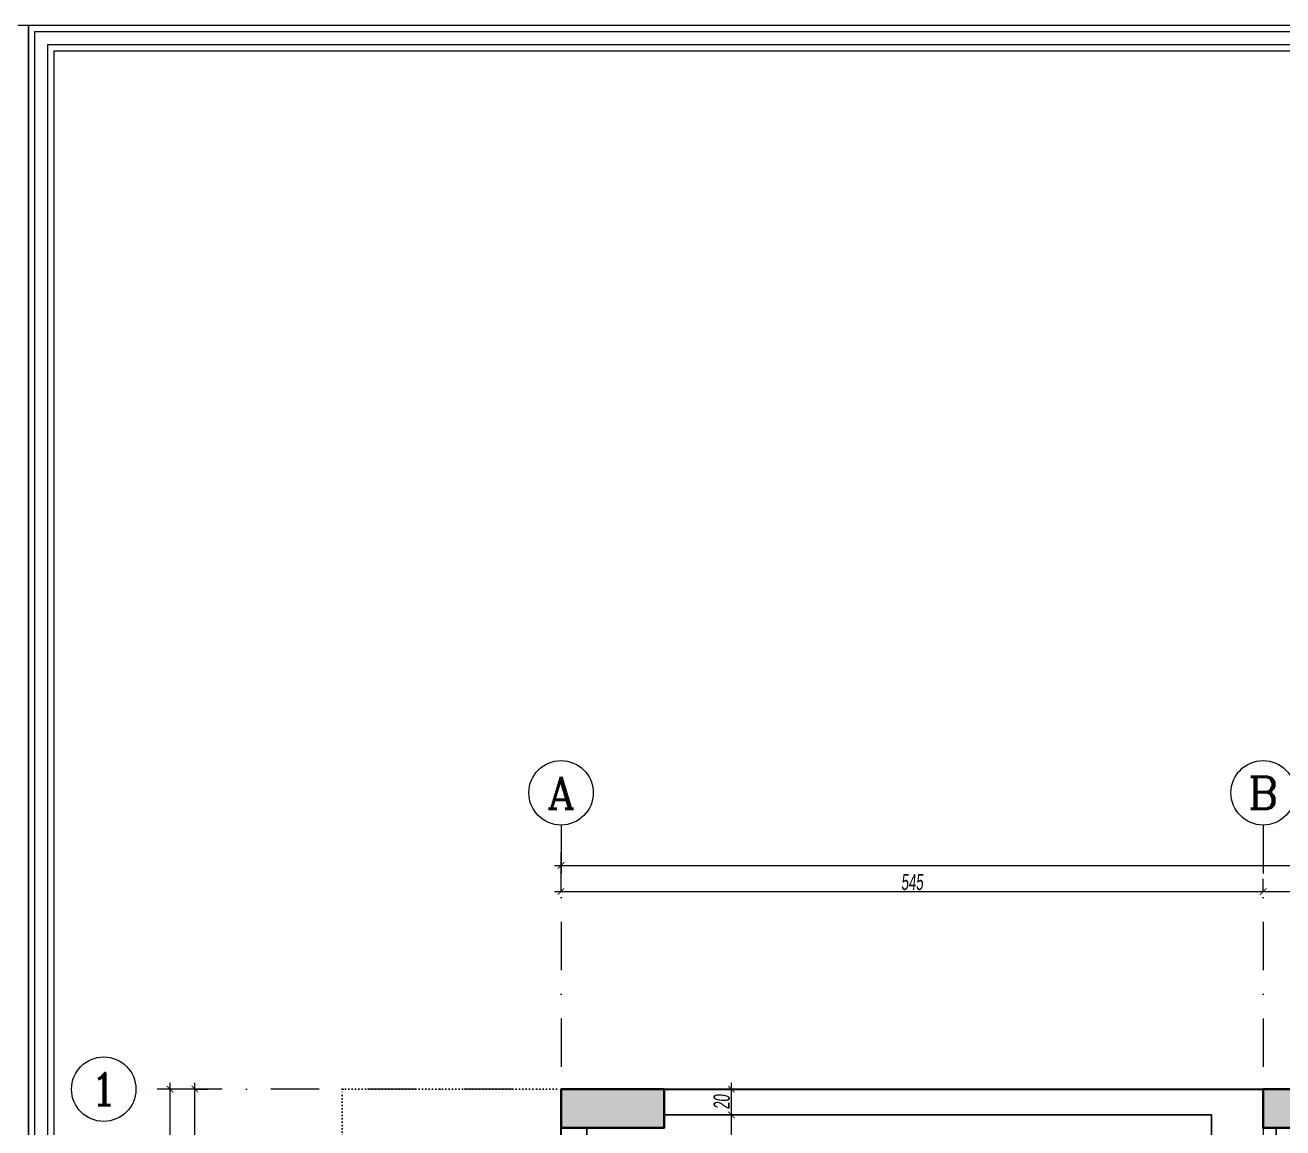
# Model space of a CAD drawing. Header units: millimetres. Extents: x -2145 to 33996, y -835 to 2363.
# Drawn here: x 8843 to 9820, y 810 to 1665 of the extents above; entities that cross this region are included whole.
import ezdxf
from ezdxf.enums import TextEntityAlignment as Align

# ---------------------------------------------------------------- set-up
doc = ezdxf.new("R2010")
doc.units = ezdxf.units.MM
doc.linetypes.add('DASHDOT', pattern=[1, 0.5, -0.25, 0, -0.25])
doc.linetypes.add('DOT', pattern=[0.25, 0, -0.25])
doc.layers.add('ALAN', color=3, linetype='Continuous', lineweight=25, plot=False)
for name, color, linetype, lineweight in [('arcCGDM_antet', 85, 'Continuous', 20), ('EMSAL HESAP', 1, 'Continuous', 30), ('NET_AKS', 251, 'DASHDOT', 9), ('NET_AKS_YAZI', 31, 'DASHDOT', 9), ('NET_DUVAR', 150, 'Continuous', 18), ('NET_KOLON_TARAMA', 8, 'Continuous', 0), ('NET_TAŞIYICI', 1, 'Continuous', 35), ('NET_ÖLÇÜ İÇ', 54, 'Continuous', 9), ('NET_ÖLÇÜ_AKS', 31, 'Continuous', 15)]:
    doc.layers.add(name, color=color, linetype=linetype, lineweight=lineweight)
doc.layers.add('NET_KİRİŞ', color=253, linetype='DOT')
doc.styles.add('BODRUM', font='swisscl.ttf', dxfattribs={"width": 0.8, "oblique": 5})
doc.styles.add('TAks_2', font='ROMANC', dxfattribs={"height": 5})
doc.dimstyles.new('olcu-50', dxfattribs={"dimscale": 0, "dimtxt": 12.5, "dimasz": 5, "dimexe": 10, "dimexo": 10, "dimgap": 1, "dimtad": 1, "dimdec": 1, "dimzin": 12, "dimtxsty": 'BODRUM', "dimblk": 'ARCHTICK', "dimcen": 8, "dimdle": 5, "dimclrd": 256, "dimclre": 256, "dimclrt": 256, "dimadec": 0, "dimazin": 2, "dimtfac": 1, "dimtdec": 1, "dimtix": 1, "dimtmove": 0, "dimatfit": 3, "dimldrblk": 'ARCHTICK', "dimfxl": 15, "dimfxlon": 1, "dimlwd": -1, "dimlwe": -1, "dimarcsym": 0})

# ---------------------------------------------------------------- blocks, each defined once
blk = doc.blocks.new('A$Cec846f78')
at = {"layer": 'NET_TAŞIYICI'}
for points in [[(-1580, 980), (-1580, 950), (-1660, 950), (-1660, 980)], [(-1035, 980), (-1035, 950), (-1115, 950), (-1115, 980)]]:
    blk.add_lwpolyline(points, close=True, dxfattribs=at)
blk = doc.blocks.new('A$Ca5374770')
at = {"layer": 'NET_KOLON_TARAMA'}
h = blk.add_hatch(dxfattribs=at)
h.set_pattern_fill('ANSI33', color=256)
h.paths.add_polyline_path([(1115, 0), (1115, 235), (1090, 235), (1090, 225), (1090, 0)])
h.paths.add_polyline_path([(890, 0), (890, 225), (890, 235), (865, 235), (865, 0)])
h.paths.add_polyline_path([(1580, 30), (1580, 0), (1660, 0), (1660, 30)])
h.paths.add_polyline_path([(1620, 455), (1620, 385), (1660, 385), (1660, 455)])
h.paths.add_polyline_path([(80, 950), (80, 980), (0, 980), (0, 950)])
h.paths.add_polyline_path([(1580, 980), (1580, 950), (1660, 950), (1660, 980)])
h.paths.add_polyline_path([(1035, 980), (1035, 950), (1115, 950), (1115, 980)])
h.paths.add_polyline_path([(625, 950), (625, 980), (545, 980), (545, 950)])
h.paths.add_polyline_path([(80, 0), (80, 30), (0, 30), (0, 0)])
h.paths.add_polyline_path([(1051, 425), (1051, 385), (1121, 385), (1121, 425)])
h.paths.add_polyline_path([(609, 385), (609, 425), (539, 425), (539, 385)])
h.paths.add_polyline_path([(585, 0), (585, 30), (505, 30), (505, 0)])
h.paths.add_polyline_path([(40, 385), (40, 455), (0, 455), (0, 385)])
at = {"layer": 'NET_TAŞIYICI', "xscale": -1}
blk.add_blockref('A$Cec846f78', (0, 0), dxfattribs=at)
blk = doc.blocks.new('A$C5ec6af74')
at = {"layer": 'NET_AKS', "ltscale": 75}
for p, q in [((-865, 1185), (-865, -185)), ((-320, 1185), (-320, -185)), ((1125, 980), (-1195, 980))]:
    blk.add_line(p, q, dxfattribs=at)
at = {"layer": 'NET_AKS', "linetype": 'Continuous', "ltscale": 100}
for centre in [(-865, 1210), (-320, 1210), (-1220, 980)]:
    blk.add_circle(centre, 25, dxfattribs=at)
at = {"layer": 'NET_AKS_YAZI', "linetype": 'Continuous', "style": 'TAks_2'}
for s, p in [('A', (-865, 1210)), ('B', (-320, 1210)), ('1', (-1220, 980))]:
    blk.add_text(s, height=25, dxfattribs=at).set_placement(p, align=Align.MIDDLE_CENTER)
blk = doc.blocks.new('A$Cb9b20b1b')
at = {"layer": 'NET_KİRİŞ', "ltscale": 10}
for p, q in [((690, 745), (225, 745)), ((940, 745), (770, 745)), ((940, 150), (940, 745))]:
    blk.add_line(p, q, dxfattribs=at)
blk = doc.blocks.new('_ArchTick')
at = {"color": 0, "linetype": 'ByBlock', "const_width": 0.15}
blk.add_lwpolyline([(-0.5, -0.5), (0.5, 0.5)], dxfattribs=at)
blk = doc.blocks.new('*D1567')
at = {"layer": 'Defpoints', "color": 0, "transparency": 16777216}
for p in [(-830, 153.36), (-285, 153.36), (-285, 153.36)]:
    blk.add_point(p, dxfattribs=at)
at = {"layer": 'NET_ÖLÇÜ_AKS', "transparency": 16777216}
for p, q in [((-830, 153.36), (-830, 163.36)), ((-285, 153.36), (-285, 163.36)), ((-835, 153.36), (-280, 153.36))]:
    blk.add_line(p, q, dxfattribs=at)
at = {"layer": 'NET_ÖLÇÜ_AKS', "transparency": 16777216, "xscale": 5, "yscale": 5, "zscale": 5, "rotation": 180}
blk.add_blockref('_ArchTick', (-830, 153.36), dxfattribs=at)
at = {"layer": 'NET_ÖLÇÜ_AKS', "transparency": 16777216, "xscale": 5, "yscale": 5, "zscale": 5}
blk.add_blockref('_ArchTick', (-285, 153.36), dxfattribs=at)
at = {"layer": 'NET_ÖLÇÜ_AKS', "transparency": 16777216, "insert": (-557.5, 160.73), "char_height": 12.5, "attachment_point": 5, "style": 'BODRUM'}
blk.add_mtext('545', dxfattribs=at)
blk = doc.blocks.new('*D1568')
at = {"layer": 'Defpoints', "color": 0, "transparency": 16777216}
for p in [(-285, 153.36), (-35, 153.36), (-35, 153.36)]:
    blk.add_point(p, dxfattribs=at)
at = {"layer": 'NET_ÖLÇÜ_AKS', "transparency": 16777216}
for p, q in [((-285, 153.36), (-285, 163.36)), ((-35, 153.36), (-35, 163.36)), ((-290, 153.36), (-30, 153.36))]:
    blk.add_line(p, q, dxfattribs=at)
at = {"layer": 'NET_ÖLÇÜ_AKS', "transparency": 16777216, "xscale": 5, "yscale": 5, "zscale": 5, "rotation": 180}
blk.add_blockref('_ArchTick', (-285, 153.36), dxfattribs=at)
at = {"layer": 'NET_ÖLÇÜ_AKS', "transparency": 16777216, "xscale": 5, "yscale": 5, "zscale": 5}
blk.add_blockref('_ArchTick', (-35, 153.36), dxfattribs=at)
at = {"layer": 'NET_ÖLÇÜ_AKS', "transparency": 16777216, "insert": (-160, 160.76), "char_height": 12.5, "attachment_point": 5, "style": 'BODRUM'}
blk.add_mtext('250', dxfattribs=at)
blk = doc.blocks.new('*D1571')
at = {"layer": 'Defpoints', "color": 0, "transparency": 16777216}
for p in [(830, 173.64), (-830, 153.36), (830, 153.36)]:
    blk.add_point(p, dxfattribs=at)
at = {"layer": 'NET_ÖLÇÜ_AKS', "transparency": 16777216}
for p, q in [((-830, 163.36), (-830, 183.64)), ((830, 163.36), (830, 183.64)), ((-835, 173.64), (835, 173.64))]:
    blk.add_line(p, q, dxfattribs=at)
at = {"layer": 'NET_ÖLÇÜ_AKS', "transparency": 16777216, "xscale": 5, "yscale": 5, "zscale": 5, "rotation": 180}
blk.add_blockref('_ArchTick', (-830, 173.64), dxfattribs=at)
at = {"layer": 'NET_ÖLÇÜ_AKS', "transparency": 16777216, "xscale": 5, "yscale": 5, "zscale": 5}
blk.add_blockref('_ArchTick', (830, 173.64), dxfattribs=at)
at = {"layer": 'NET_ÖLÇÜ_AKS', "transparency": 16777216, "insert": (0, 181.04), "char_height": 12.5, "attachment_point": 5, "style": 'BODRUM'}
blk.add_mtext('1660', dxfattribs=at)
blk = doc.blocks.new('*D1574')
at = {"layer": 'Defpoints', "color": 0, "transparency": 16777216}
for p in [(-1114.26, 0), (-1114.26, 0), (-1114.26, -595)]:
    blk.add_point(p, dxfattribs=at)
at = {"layer": 'NET_ÖLÇÜ_AKS', "transparency": 16777216}
for p, q in [((-1114.26, -600), (-1114.26, 5)), ((-1114.26, 0), (-1104.26, 0)), ((-1114.26, -595), (-1104.26, -595))]:
    blk.add_line(p, q, dxfattribs=at)
at = {"layer": 'NET_ÖLÇÜ_AKS', "transparency": 16777216, "xscale": 5, "yscale": 5, "zscale": 5}
for p, rotation in [((-1114.26, 0), 90), ((-1114.26, -595), 270)]:
    blk.add_blockref('_ArchTick', p, dxfattribs=dict(at, rotation=rotation))
at = {"layer": 'NET_ÖLÇÜ_AKS', "transparency": 16777216, "insert": (-1121.66, -297.5), "char_height": 12.5, "attachment_point": 5, "rotation": 90, "style": 'BODRUM'}
blk.add_mtext('595', dxfattribs=at)
blk = doc.blocks.new('*D1575')
at = {"layer": 'Defpoints', "color": 0, "transparency": 16777216}
for p in [(-1133.46, 0), (-1114.26, 0), (-1114.26, -980)]:
    blk.add_point(p, dxfattribs=at)
at = {"layer": 'NET_ÖLÇÜ_AKS', "transparency": 16777216}
for p, q in [((-1133.46, -985), (-1133.46, 5)), ((-1124.26, 0), (-1143.46, 0)), ((-1124.26, -980), (-1143.46, -980))]:
    blk.add_line(p, q, dxfattribs=at)
at = {"layer": 'NET_ÖLÇÜ_AKS', "transparency": 16777216, "xscale": 5, "yscale": 5, "zscale": 5}
for p, rotation in [((-1133.46, 0), 90), ((-1133.46, -980), 270)]:
    blk.add_blockref('_ArchTick', p, dxfattribs=dict(at, rotation=rotation))
at = {"layer": 'NET_ÖLÇÜ_AKS', "transparency": 16777216, "insert": (-1140.86, -490), "char_height": 12.5, "attachment_point": 5, "rotation": 90, "style": 'BODRUM'}
blk.add_mtext('980', dxfattribs=at)
blk = doc.blocks.new('*D810')
at = {"layer": 'Defpoints', "color": 0, "transparency": 16777216}
for p in [(9391.66, 819.61), (9391.66, 819.61), (9459.48, 504.61)]:
    blk.add_point(p, dxfattribs=at)
at = {"layer": 'NET_ÖLÇÜ İÇ', "transparency": 16777216}
for p, q in [((9391.66, 499.61), (9391.66, 824.61)), ((9391.66, 819.61), (9401.66, 819.61)), ((9406.66, 504.61), (9381.66, 504.61))]:
    blk.add_line(p, q, dxfattribs=at)
at = {"layer": 'NET_ÖLÇÜ İÇ', "transparency": 16777216, "xscale": 5, "yscale": 5, "zscale": 5}
for p, rotation in [((9391.66, 819.61), 90), ((9391.66, 504.61), 270)]:
    blk.add_blockref('_ArchTick', p, dxfattribs=dict(at, rotation=rotation))
at = {"layer": 'NET_ÖLÇÜ İÇ', "transparency": 16777216, "insert": (9384.25, 662.11), "char_height": 12.5, "attachment_point": 5, "rotation": 90, "style": 'BODRUM'}
blk.add_mtext('315', dxfattribs=at)
blk = doc.blocks.new('*D811')
at = {"layer": 'Defpoints', "color": 0, "transparency": 16777216}
for p in [(9391.66, 839.61), (9391.66, 839.61), (9391.66, 819.61)]:
    blk.add_point(p, dxfattribs=at)
at = {"layer": 'NET_ÖLÇÜ İÇ', "transparency": 16777216}
for p, q in [((9391.66, 814.61), (9391.66, 844.61)), ((9391.66, 839.61), (9401.66, 839.61)), ((9391.66, 819.61), (9401.66, 819.61))]:
    blk.add_line(p, q, dxfattribs=at)
at = {"layer": 'NET_ÖLÇÜ İÇ', "transparency": 16777216, "xscale": 5, "yscale": 5, "zscale": 5}
for p, rotation in [((9391.66, 839.61), 90), ((9391.66, 819.61), 270)]:
    blk.add_blockref('_ArchTick', p, dxfattribs=dict(at, rotation=rotation))
at = {"layer": 'NET_ÖLÇÜ İÇ', "transparency": 16777216, "insert": (9384.26, 829.61), "char_height": 12.5, "attachment_point": 5, "rotation": 90, "style": 'BODRUM'}
blk.add_mtext('20', dxfattribs=at)
blk = doc.blocks.new('A$C3a4dd877')
at = {"layer": 'NET_ÖLÇÜ_AKS'}
for p1, p2, distance, picture, middle in [((-830, 153.36), (830, 153.36), 20.28, '*D1571', (0, 181.04)), ((-830, 153.36), (-285, 153.36), 0, '*D1567', (-557.5, 160.73)), ((-1114.26, -980), (-1114.26, 0), 19.2, '*D1575', (-1140.86, -490))]:
    dim = blk.add_aligned_dim(p1=p1, p2=p2, distance=distance, dimstyle='olcu-50', override={"dimscale": 1}, dxfattribs=at)
    dim.commit()
    dim.dimension.update_dxf_attribs({"geometry": picture, "text_midpoint": middle})
for base, p1, p2, angle, picture, middle in [((-35, 153.36), (-285, 153.36), (-35, 153.36), 180, '*D1568', (-160, 160.76)), ((-1114.26, 0), (-1114.26, -595), (-1114.26, 0), 270, '*D1574', (-1121.66, -297.5))]:
    dim = blk.add_linear_dim(base=base, p1=p1, p2=p2, angle=angle, dimstyle='olcu-50', override={"dimscale": 1, "dimtmove": 1}, dxfattribs=at)
    dim.commit()
    dim.dimension.update_dxf_attribs({"geometry": picture, "text_midpoint": middle})

msp = doc.modelspace()

# ---------------------------------------------------------------- linework, layer by layer
at = {"layer": 'ALAN'}
msp.add_lwpolyline([(10919.48, 839.61), (9259.48, 839.61), (9259.48, -140.39), (10919.48, -140.39)], close=True, dxfattribs=at)
msp.add_lwpolyline([(9884.48, 809.61), (9814.48, 809.61), (9814.48, 769.61), (9764.48, 769.61), (9764.48, 819.61), (9339.48, 819.61), (9339.48, 809.61), (9279.48, 809.61), (9279.48, 504.61), (9479.48, 504.61), (9479.48, 259.61), (9798.48, 259.61), (9798.48, 284.61), (9868.48, 284.61)], dxfattribs=at)
at = {"layer": 'arcCGDM_antet', "ltscale": 10}
for points in [[(6345.97, 1665.32), (8845.97, 1665.32), (8845.97, -834.68), (6345.97, -834.68)], [(8845.97, 1665.32), (11345.97, 1665.32), (11345.97, -834.68), (8845.97, -834.68)], [(8850.97, 1660.32), (11340.97, 1660.32), (11340.97, -829.68), (8850.97, -829.68)], [(8860.97, 1650.32), (11330.97, 1650.32), (11330.97, -769.68), (8860.97, -769.68)], [(8865.97, 1645.32), (11325.97, 1645.32), (11325.97, -764.68), (8865.97, -764.68)]]:
    msp.add_lwpolyline(points, close=True, dxfattribs=at)
at = {"layer": 'EMSAL HESAP'}
msp.add_lwpolyline([(10919.48, 307.11), (10114.48, 307.11), (10114.48, 252.11), (9259.48, 252.11), (9259.48, 839.61), (10919.48, 839.61)], close=True, dxfattribs=at)
at = {"layer": 'NET_DUVAR'}
for p, q in [((9804.48, 839.61), (9339.48, 839.61)), ((9764.48, 819.61), (9339.48, 819.61)), ((9764.48, 769.61), (9764.48, 819.61))]:
    msp.add_line(p, q, dxfattribs=at)

# ---------------------------------------------------------------- block references
at = {"layer": 'NET_AKS'}
msp.add_blockref('A$C5ec6af74', (10124.48, -140.39), dxfattribs=at)
at = {"layer": 'NET_KİRİŞ', "xscale": -1}
msp.add_blockref('A$Cb9b20b1b', (10029.48, 94.61), dxfattribs=at)
at = {"layer": 'NET_TAŞIYICI', "xscale": -1}
msp.add_blockref('A$Ca5374770', (10919.48, -140.39), dxfattribs=at)
at = {"layer": 'NET_ÖLÇÜ_AKS'}
msp.add_blockref('A$C3a4dd877', (10089.48, 839.61), dxfattribs=at)

# ---------------------------------------------------------------- dimensions: what is measured, and where the dimension line sits
at = {"layer": 'NET_ÖLÇÜ İÇ'}
for base, p1, p2, picture, middle in [((9391.66, 839.61), (9391.66, 819.61), (9391.66, 839.61), '*D811', (9384.26, 829.61)), ((9391.66, 819.61), (9459.48, 504.61), (9391.66, 819.61), '*D810', (9384.25, 662.11))]:
    dim = msp.add_linear_dim(base=base, p1=p1, p2=p2, angle=270, dimstyle='olcu-50', override={"dimscale": 1, "dimtmove": 1}, dxfattribs=at)
    dim.commit()
    dim.dimension.update_dxf_attribs({"geometry": picture, "text_midpoint": middle})

doc.saveas('drawing.dxf')
